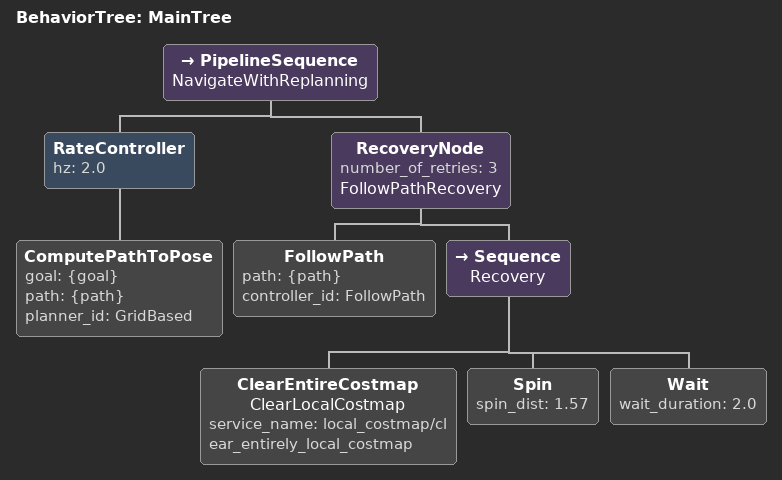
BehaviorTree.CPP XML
<!--
  Exp 49 continuation BT: simple DWB pipeline, NO BackUp recovery.
  Spin + Wait as only recovery (Husky never drives in reverse).
  Replan at 2Hz.
-->
<root BTCPP_format="4" main_tree_to_execute="MainTree">
  <BehaviorTree ID="MainTree">
    <PipelineSequence name="NavigateWithReplanning">
      <RateController hz="2.0">
        <ComputePathToPose goal="{goal}" path="{path}" planner_id="GridBased"/>
      </RateController>
      <RecoveryNode number_of_retries="3" name="FollowPathRecovery">
        <FollowPath path="{path}" controller_id="FollowPath"/>
        <Sequence name="Recovery">
          <ClearEntireCostmap name="ClearLocalCostmap" service_name="local_costmap/clear_entirely_local_costmap"/>
          <Spin spin_dist="1.57"/>
          <Wait wait_duration="2.0"/>
        </Sequence>
      </RecoveryNode>
    </PipelineSequence>
  </BehaviorTree>
</root>
